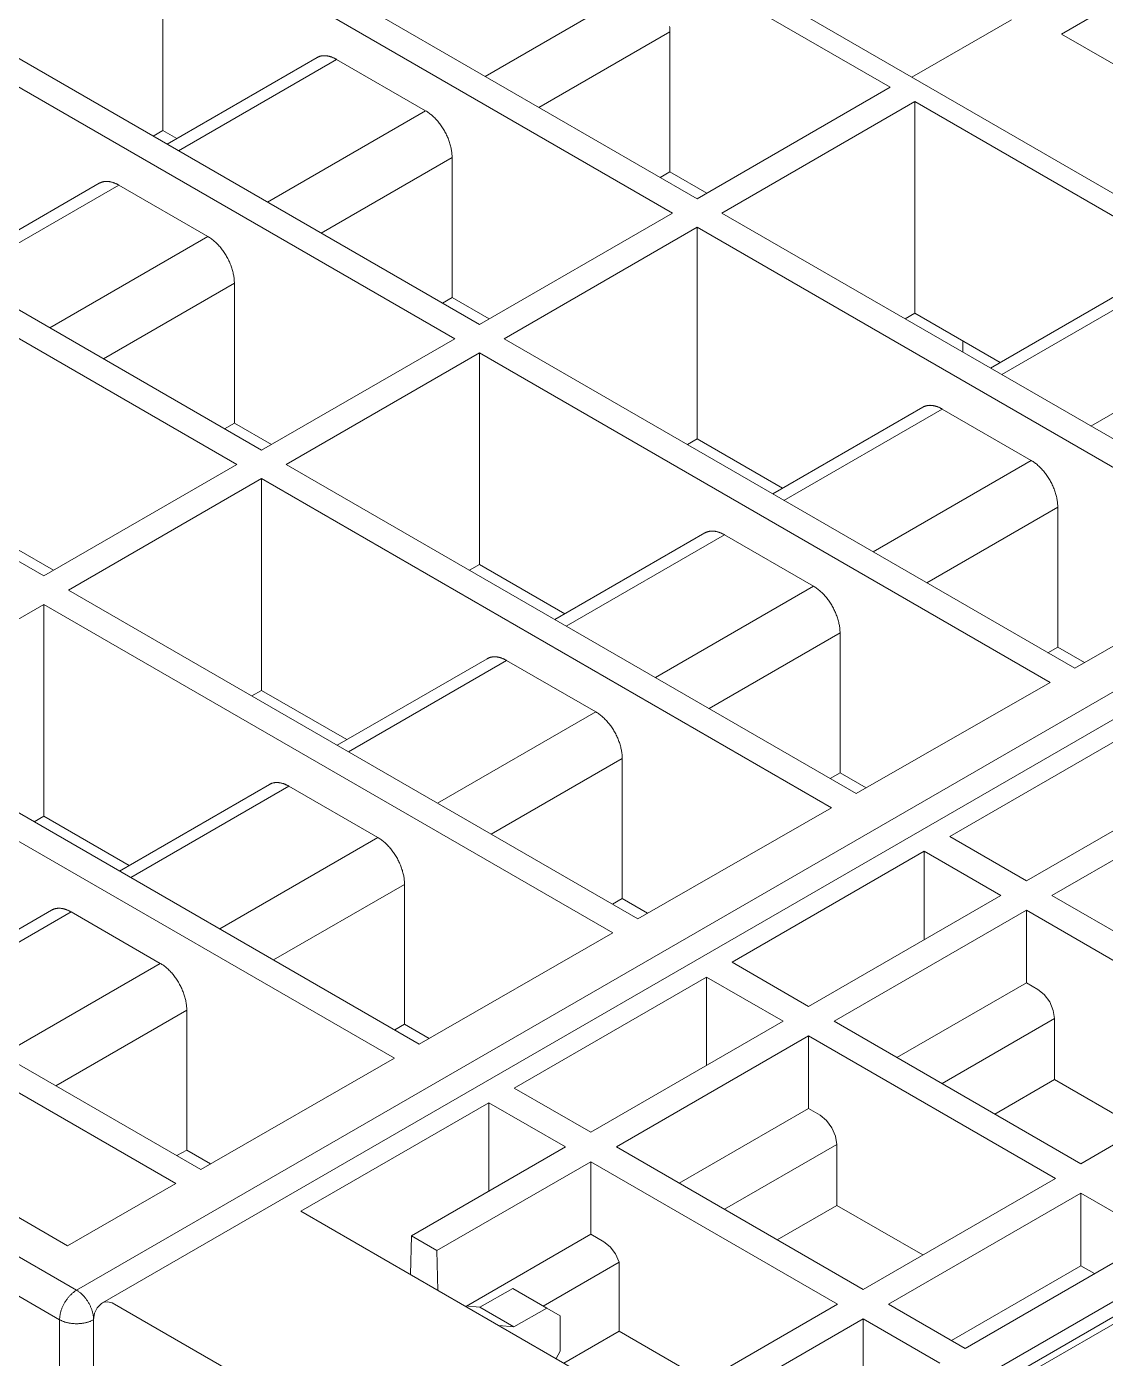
# Model space of a CAD drawing. Header units: inches. Extents: x 67578 to 72421, y -34894 to -31675.
# Drawn here: x 69239.09 to 69274.76, y -33290.14 to -33246.11 of the extents above; entities that cross this region are included whole.
import ezdxf

# ---------------------------------------------------------------- set-up
doc = ezdxf.new("R2010")
doc.units = ezdxf.units.IN
doc.header["$MEASUREMENT"] = 0

# ---------------------------------------------------------------- blocks, each defined once
blk = doc.blocks.new('ET200S')
at = {"lineweight": 0}
for p, q in [((95.592, 55.16), (11.446, 103.741)), ((71.4, 68.657), (81.989, 62.544)), ((67.387, 66.341), (77.976, 60.227)), ((66.874, 61.646), (66.874, 66.045)), ((66.874, 66.045), (77.463, 59.931)), ((73.572, 62.77), (76.859, 64.668)), ((86.965, 64.468), (85.551, 63.651)), ((82.44, 62.753), (84.509, 63.948)), ((62.862, 63.728), (73.451, 57.615)), ((74.689, 62.125), (77.41, 63.697)), ((77.41, 60.788), (77.41, 63.697)), ((65.08, 37.544), (110.119, 63.547)), ((88.945, 61.692), (85.551, 63.651)), ((66.961, 61.361), (70.078, 63.161)), ((67.195, 61.226), (70.482, 63.124)), ((72.334, 62.055), (70.482, 63.124)), ((63.189, 62.947), (72.938, 57.319)), ((77.976, 60.227), (81.989, 62.544)), ((69.047, 60.157), (72.334, 62.055)), ((78.489, 59.931), (82.502, 62.248)), ((82.502, 57.849), (82.502, 62.248)), ((82.502, 62.248), (94.393, 55.383)), ((66.671, 61.528), (66.874, 61.646)), ((66.874, 61.646), (67.164, 61.479)), ((70.163, 59.513), (72.885, 61.084)), ((72.885, 58.176), (72.885, 61.084)), ((77.207, 60.671), (77.41, 60.788)), ((77.41, 60.788), (78.179, 60.345)), ((68.925, 55.002), (59.395, 60.504)), ((62.435, 58.749), (65.552, 60.548)), ((62.669, 58.613), (65.957, 60.511)), ((67.808, 59.442), (65.957, 60.511)), ((58.91, 60.192), (68.412, 54.706)), ((73.451, 57.615), (77.463, 59.931)), ((90.366, 53.074), (78.489, 59.931)), ((73.963, 57.319), (77.976, 59.635)), ((77.976, 55.236), (77.976, 59.635)), ((77.976, 59.635), (89.851, 52.779)), ((64.521, 57.544), (67.808, 59.442)), ((65.638, 56.9), (68.359, 58.471)), ((68.359, 55.563), (68.359, 58.471)), ((84.073, 56.708), (87.19, 58.507)), ((84.307, 56.572), (87.594, 58.47)), ((72.682, 58.058), (72.885, 58.176)), ((72.885, 58.176), (73.654, 57.732)), ((82.298, 57.732), (82.502, 57.849)), ((82.502, 57.849), (84.276, 56.825)), ((64.4, 52.389), (55.116, 57.749)), ((68.925, 55.002), (72.938, 57.319)), ((85.824, 50.471), (73.963, 57.319)), ((86.159, 55.503), (89.446, 57.401)), ((69.438, 54.706), (73.451, 57.023)), ((73.451, 52.624), (73.451, 57.023)), ((73.451, 57.023), (85.31, 50.176)), ((83.5, 57.038), (83.5, 57.273)), ((79.547, 54.095), (82.664, 55.894)), ((79.781, 53.959), (83.069, 55.857)), ((84.92, 54.788), (83.069, 55.857)), ((68.156, 55.446), (68.359, 55.563)), ((68.359, 55.563), (69.128, 55.119)), ((77.773, 55.119), (77.976, 55.236)), ((77.976, 55.236), (79.75, 54.212)), ((64.4, 52.389), (68.412, 54.706)), ((81.283, 47.867), (69.438, 54.706)), ((81.633, 52.89), (84.92, 54.788)), ((64.912, 52.093), (68.925, 54.41)), ((68.925, 50.011), (68.925, 54.41)), ((68.925, 54.41), (80.769, 47.572)), ((82.75, 52.246), (85.471, 53.817)), ((85.471, 50.909), (85.471, 53.817)), ((75.022, 51.482), (78.139, 53.282)), ((75.256, 51.347), (78.543, 53.245)), ((80.395, 52.175), (78.543, 53.245)), ((63.834, 52.95), (64.603, 52.506)), ((73.247, 52.506), (73.451, 52.624)), ((73.451, 52.624), (75.225, 51.599)), ((89.851, 52.779), (85.824, 50.471)), ((76.742, 45.263), (64.912, 52.093)), ((77.108, 50.278), (80.395, 52.175)), ((60.387, 49.48), (64.4, 51.797)), ((64.4, 47.398), (64.4, 51.797)), ((64.4, 51.797), (76.227, 44.968)), ((78.224, 49.633), (80.946, 51.205)), ((80.946, 48.296), (80.946, 51.205)), ((70.496, 48.869), (73.613, 50.669)), ((85.268, 50.792), (85.471, 50.909)), ((85.471, 50.909), (86.028, 50.588)), ((65.08, 37.544), (42.788, 50.415)), ((70.731, 48.734), (74.018, 50.632)), ((75.869, 49.563), (74.018, 50.632)), ((85.31, 50.176), (81.283, 47.867)), ((68.722, 49.894), (68.925, 50.011)), ((68.925, 50.011), (70.699, 48.987)), ((64.727, 36.932), (42.434, 49.802)), ((65.619, 37.28), (87.186, 49.731)), ((72.582, 47.665), (75.869, 49.563)), ((72.201, 42.66), (60.387, 49.48)), ((87.224, 49.278), (83.228, 46.971)), ((59.874, 49.184), (71.686, 42.365)), ((73.699, 47.02), (76.421, 48.592)), ((76.421, 45.684), (76.421, 48.592)), ((80.743, 48.179), (80.946, 48.296)), ((80.946, 48.296), (81.487, 47.984)), ((65.971, 46.256), (69.088, 48.056)), ((66.205, 46.121), (69.492, 48.019)), ((71.344, 46.95), (69.492, 48.019)), ((84.82, 46.052), (87.519, 47.611)), ((64.197, 47.281), (64.4, 47.398)), ((64.4, 47.398), (66.174, 46.374)), ((80.769, 47.572), (76.742, 45.263)), ((67.659, 40.056), (55.861, 46.867)), ((68.057, 45.052), (71.344, 46.95)), ((84.82, 46.052), (83.228, 46.971)), ((87.519, 46.999), (85.349, 45.747)), ((55.348, 46.571), (67.145, 39.761)), ((82.698, 46.666), (78.702, 44.359)), ((82.698, 46.666), (82.698, 44.827)), ((82.698, 46.666), (84.29, 45.747)), ((69.173, 44.408), (71.895, 45.979)), ((71.895, 43.071), (71.895, 45.979)), ((76.217, 45.566), (76.421, 45.684)), ((76.421, 45.684), (76.946, 45.38)), ((80.294, 43.439), (84.29, 45.747)), ((90.477, 42.786), (85.349, 45.747)), ((61.445, 43.644), (64.562, 45.443)), ((61.68, 43.508), (64.967, 45.406)), ((66.819, 44.337), (64.967, 45.406)), ((84.82, 45.441), (80.824, 43.134)), ((84.82, 45.441), (84.82, 43.933)), ((84.82, 45.441), (89.947, 42.481)), ((64.892, 38.469), (53.104, 45.275)), ((76.227, 44.968), (72.201, 42.66)), ((63.531, 42.439), (66.819, 44.337)), ((80.294, 43.439), (78.702, 44.359)), ((78.173, 44.053), (74.177, 41.746)), ((78.173, 44.053), (78.173, 42.215)), ((78.173, 44.053), (79.765, 43.134)), ((76.291, 31.345), (97.858, 43.796)), ((84.82, 43.933), (82.13, 42.38)), ((85.06, 43.794), (84.82, 43.933)), ((85.06, 43.794), (85.192, 43.687)), ((85.192, 43.687), (85.304, 43.535)), ((85.304, 43.535), (85.378, 43.36)), ((64.648, 41.795), (67.37, 43.366)), ((67.37, 40.458), (67.37, 43.366)), ((76.122, 30.927), (97.689, 43.379)), ((85.404, 43.188), (83.067, 41.838)), ((85.378, 43.36), (85.404, 43.188)), ((85.404, 43.188), (85.404, 41.92)), ((71.692, 42.953), (71.895, 43.071)), ((71.895, 43.071), (72.405, 42.777)), ((75.769, 40.827), (79.765, 43.134)), ((85.951, 40.174), (80.824, 43.134)), ((80.294, 42.828), (76.298, 40.521)), ((80.294, 42.828), (80.294, 41.32)), ((80.294, 42.828), (85.422, 39.868)), ((71.686, 42.365), (67.659, 40.056)), ((85.951, 40.174), (89.947, 42.481)), ((84.165, 41.205), (85.404, 41.92)), ((87.19, 40.889), (85.404, 41.92)), ((75.769, 40.827), (74.177, 41.746)), ((73.648, 41.44), (69.74, 39.184)), ((73.648, 41.44), (73.648, 39.602)), ((73.648, 41.44), (75.239, 40.521)), ((80.294, 41.32), (77.604, 39.767)), ((80.534, 41.182), (80.294, 41.32)), ((80.534, 41.182), (80.667, 41.074)), ((80.667, 41.074), (80.778, 40.922)), ((80.778, 40.922), (80.852, 40.747)), ((80.852, 40.747), (80.879, 40.575)), ((67.166, 40.341), (67.37, 40.458)), ((67.37, 40.458), (67.863, 40.173)), ((72.039, 38.674), (75.239, 40.521)), ((81.426, 37.561), (76.298, 40.521)), ((80.879, 40.575), (78.542, 39.226)), ((80.879, 40.575), (80.879, 39.307)), ((75.769, 40.215), (72.569, 38.368)), ((75.769, 40.215), (75.769, 38.707)), ((75.769, 40.215), (80.896, 37.255)), ((81.426, 37.561), (85.422, 39.868)), ((67.145, 39.761), (64.892, 38.469)), ((79.64, 38.592), (80.879, 39.307)), ((82.664, 38.276), (80.879, 39.307)), ((85.951, 39.562), (81.955, 37.255)), ((85.951, 39.562), (85.951, 38.054)), ((85.951, 39.562), (87.543, 38.643)), ((79.11, 33.775), (69.74, 39.184)), ((72.021, 37.868), (72.039, 38.674)), ((72.569, 38.368), (72.039, 38.674)), ((75.769, 38.707), (73.182, 37.214)), ((76.037, 38.553), (75.769, 38.707)), ((76.037, 38.553), (76.168, 38.447)), ((83.547, 36.336), (87.543, 38.643)), ((72.569, 38.368), (72.587, 37.541)), ((76.168, 38.447), (76.278, 38.297)), ((76.278, 38.297), (76.353, 38.124)), ((76.353, 38.124), (74.778, 37.215)), ((76.353, 38.124), (76.353, 36.694)), ((85.951, 38.054), (83.261, 36.501)), ((88.845, 38.118), (84.849, 35.811)), ((86.237, 37.889), (85.951, 38.054)), ((74.143, 37.582), (73.462, 37.189)), ((74.143, 37.582), (74.85, 37.173)), ((65.449, 37.066), (65.506, 37.178)), ((65.506, 37.178), (65.599, 37.268)), ((65.599, 37.268), (65.62, 37.28)), ((65.653, 37.295), (65.62, 37.28)), ((65.726, 37.303), (65.653, 37.295)), ((65.822, 37.282), (65.726, 37.303)), ((75.769, 31.54), (65.822, 37.282)), ((73.462, 37.189), (73.148, 37.217)), ((73.462, 37.189), (74.169, 36.781)), ((74.85, 37.173), (74.169, 36.781)), ((74.85, 37.173), (75.132, 37.01)), ((77.696, 35.408), (80.896, 37.255)), ((83.547, 36.336), (81.955, 37.255)), ((64.727, -33.379), (64.727, 36.932)), ((65.428, 36.929), (65.449, 37.066)), ((65.428, 36.929), (65.428, -28.555)), ((65.434, -33.379), (65.434, 36.932)), ((75.132, 36.275), (75.132, 37.01)), ((81.426, 36.95), (78.226, 35.102)), ((81.426, 36.95), (81.426, 35.441)), ((81.426, 36.95), (83.018, 36.03)), ((74.169, 36.781), (73.855, 36.809)), ((75.203, 36.03), (76.353, 36.694)), ((78.139, 35.663), (76.353, 36.694)), ((75.132, 36.275), (75.044, 36.122))]:
    blk.add_line(p, q, dxfattribs=at)
for points in [[(77.403, 63.807), (77.406, 63.785), (77.408, 63.763), (77.409, 63.741), (77.41, 63.719), (77.41, 63.697)], [(70.078, 63.161), (70.084, 63.164), (70.091, 63.168), (70.097, 63.171), (70.104, 63.174), (70.11, 63.177), (70.117, 63.18), (70.124, 63.182), (70.131, 63.185), (70.138, 63.187), (70.145, 63.189), (70.152, 63.191), (70.159, 63.193), (70.166, 63.194), (70.174, 63.196), (70.181, 63.197), (70.189, 63.198), (70.196, 63.199), (70.204, 63.199), (70.211, 63.2), (70.219, 63.2), (70.227, 63.2), (70.234, 63.2), (70.242, 63.2), (70.249, 63.2), (70.257, 63.199), (70.264, 63.199), (70.272, 63.198), (70.28, 63.197), (70.287, 63.196), (70.295, 63.195), (70.302, 63.193), (70.309, 63.192), (70.319, 63.19), (70.329, 63.188), (70.338, 63.185), (70.348, 63.183), (70.357, 63.18), (70.366, 63.177), (70.376, 63.174), (70.385, 63.17), (70.394, 63.167), (70.403, 63.163), (70.412, 63.159), (70.421, 63.155), (70.43, 63.151), (70.439, 63.147), (70.448, 63.143), (70.456, 63.138), (70.465, 63.134), (70.474, 63.129), (70.482, 63.124)], [(72.334, 62.055), (72.352, 62.044), (72.371, 62.032), (72.388, 62.02), (72.406, 62.008), (72.423, 61.995), (72.44, 61.981), (72.457, 61.968), (72.473, 61.954), (72.489, 61.939), (72.505, 61.924), (72.522, 61.908), (72.539, 61.891), (72.555, 61.873), (72.571, 61.856), (72.586, 61.838), (72.602, 61.819), (72.616, 61.801), (72.631, 61.782), (72.645, 61.763), (72.659, 61.743), (72.673, 61.723), (72.686, 61.702), (72.699, 61.682), (72.712, 61.661), (72.724, 61.639), (72.736, 61.618), (72.748, 61.596), (72.759, 61.574), (72.77, 61.552), (72.78, 61.529), (72.79, 61.507), (72.799, 61.485), (72.808, 61.463), (72.817, 61.44), (72.825, 61.418), (72.832, 61.395), (72.839, 61.372), (72.846, 61.349), (72.852, 61.326), (72.858, 61.302), (72.863, 61.281), (72.867, 61.259), (72.871, 61.237), (72.875, 61.216), (72.878, 61.194), (72.88, 61.172), (72.882, 61.15), (72.884, 61.128), (72.885, 61.106), (72.885, 61.084)], [(65.552, 60.548), (65.559, 60.552), (65.565, 60.555), (65.572, 60.558), (65.578, 60.561), (65.585, 60.564), (65.592, 60.567), (65.599, 60.569), (65.605, 60.572), (65.612, 60.574), (65.619, 60.576), (65.626, 60.578), (65.634, 60.58), (65.641, 60.581), (65.648, 60.583), (65.656, 60.584), (65.663, 60.585), (65.671, 60.586), (65.678, 60.586), (65.686, 60.587), (65.693, 60.587), (65.701, 60.587), (65.709, 60.587), (65.716, 60.587), (65.724, 60.587), (65.731, 60.586), (65.739, 60.586), (65.746, 60.585), (65.754, 60.584), (65.762, 60.583), (65.769, 60.582), (65.777, 60.581), (65.784, 60.579), (65.794, 60.577), (65.803, 60.575), (65.813, 60.572), (65.822, 60.57), (65.832, 60.567), (65.841, 60.564), (65.85, 60.561), (65.859, 60.557), (65.869, 60.554), (65.878, 60.55), (65.887, 60.547), (65.896, 60.543), (65.905, 60.538), (65.913, 60.534), (65.922, 60.53), (65.931, 60.525), (65.94, 60.521), (65.948, 60.516), (65.957, 60.511)], [(67.808, 59.442), (67.827, 59.431), (67.845, 59.42), (67.863, 59.408), (67.881, 59.395), (67.898, 59.382), (67.915, 59.369), (67.931, 59.355), (67.948, 59.341), (67.964, 59.326), (67.98, 59.312), (67.997, 59.295), (68.013, 59.278), (68.029, 59.261), (68.045, 59.243), (68.061, 59.225), (68.076, 59.207), (68.091, 59.188), (68.105, 59.169), (68.12, 59.15), (68.133, 59.131), (68.147, 59.11), (68.161, 59.09), (68.174, 59.069), (68.187, 59.048), (68.199, 59.026), (68.211, 59.005), (68.222, 58.983), (68.234, 58.961), (68.244, 58.939), (68.255, 58.917), (68.265, 58.895), (68.274, 58.872), (68.283, 58.85), (68.291, 58.828), (68.299, 58.805), (68.307, 58.782), (68.314, 58.759), (68.321, 58.736), (68.327, 58.713), (68.333, 58.69), (68.337, 58.668), (68.342, 58.646), (68.346, 58.625), (68.349, 58.603), (68.352, 58.581), (68.355, 58.559), (68.357, 58.537), (68.358, 58.515), (68.359, 58.493), (68.359, 58.471)], [(82.664, 55.894), (82.671, 55.898), (82.677, 55.901), (82.684, 55.904), (82.69, 55.907), (82.697, 55.91), (82.704, 55.913), (82.711, 55.916), (82.717, 55.918), (82.724, 55.92), (82.731, 55.922), (82.738, 55.924), (82.746, 55.926), (82.753, 55.927), (82.76, 55.929), (82.768, 55.93), (82.775, 55.931), (82.783, 55.932), (82.79, 55.933), (82.798, 55.933), (82.806, 55.933), (82.813, 55.934), (82.821, 55.933), (82.828, 55.933), (82.836, 55.933), (82.843, 55.933), (82.851, 55.932), (82.859, 55.931), (82.866, 55.93), (82.874, 55.929), (82.881, 55.928), (82.889, 55.927), (82.896, 55.925), (82.906, 55.923), (82.915, 55.921), (82.925, 55.919), (82.934, 55.916), (82.944, 55.913), (82.953, 55.91), (82.962, 55.907), (82.971, 55.904), (82.981, 55.9), (82.99, 55.896), (82.999, 55.893), (83.008, 55.889), (83.017, 55.885), (83.025, 55.88), (83.034, 55.876), (83.043, 55.871), (83.052, 55.867), (83.06, 55.862), (83.069, 55.857)], [(84.92, 54.788), (84.939, 54.777), (84.957, 54.766), (84.975, 54.754), (84.993, 54.741), (85.01, 54.728), (85.027, 54.715), (85.043, 54.701), (85.06, 54.687), (85.076, 54.672), (85.092, 54.658), (85.109, 54.641), (85.125, 54.624), (85.142, 54.607), (85.157, 54.589), (85.173, 54.571), (85.188, 54.553), (85.203, 54.534), (85.217, 54.515), (85.232, 54.496), (85.245, 54.477), (85.259, 54.456), (85.273, 54.436), (85.286, 54.415), (85.299, 54.394), (85.311, 54.372), (85.323, 54.351), (85.335, 54.329), (85.346, 54.307), (85.356, 54.285), (85.367, 54.263), (85.377, 54.241), (85.386, 54.219), (85.395, 54.196), (85.403, 54.174), (85.411, 54.151), (85.419, 54.128), (85.426, 54.105), (85.433, 54.082), (85.439, 54.059), (85.445, 54.036), (85.45, 54.014), (85.454, 53.992), (85.458, 53.971), (85.461, 53.949), (85.464, 53.927), (85.467, 53.905), (85.469, 53.883), (85.47, 53.861), (85.471, 53.839), (85.471, 53.817)], [(78.139, 53.281), (78.145, 53.285), (78.152, 53.288), (78.158, 53.291), (78.165, 53.295), (78.172, 53.297), (78.178, 53.3), (78.185, 53.303), (78.192, 53.305), (78.199, 53.307), (78.206, 53.31), (78.213, 53.311), (78.22, 53.313), (78.228, 53.315), (78.235, 53.316), (78.242, 53.317), (78.25, 53.318), (78.257, 53.319), (78.265, 53.32), (78.272, 53.32), (78.28, 53.321), (78.288, 53.321), (78.295, 53.321), (78.303, 53.321), (78.31, 53.32), (78.318, 53.32), (78.325, 53.319), (78.333, 53.318), (78.341, 53.317), (78.348, 53.316), (78.356, 53.315), (78.363, 53.314), (78.371, 53.312), (78.38, 53.31), (78.39, 53.308), (78.399, 53.306), (78.409, 53.303), (78.418, 53.3), (78.427, 53.297), (78.437, 53.294), (78.446, 53.291), (78.455, 53.287), (78.464, 53.284), (78.473, 53.28), (78.482, 53.276), (78.491, 53.272), (78.5, 53.268), (78.509, 53.263), (78.517, 53.259), (78.526, 53.254), (78.535, 53.249), (78.543, 53.245)], [(80.395, 52.175), (80.413, 52.164), (80.432, 52.153), (80.449, 52.141), (80.467, 52.128), (80.484, 52.115), (80.501, 52.102), (80.518, 52.088), (80.534, 52.074), (80.55, 52.06), (80.566, 52.045), (80.583, 52.028), (80.6, 52.011), (80.616, 51.994), (80.632, 51.976), (80.647, 51.958), (80.663, 51.94), (80.677, 51.921), (80.692, 51.902), (80.706, 51.883), (80.72, 51.864), (80.734, 51.844), (80.747, 51.823), (80.76, 51.802), (80.773, 51.781), (80.786, 51.76), (80.797, 51.738), (80.809, 51.716), (80.82, 51.694), (80.831, 51.672), (80.841, 51.65), (80.851, 51.628), (80.86, 51.606), (80.869, 51.583), (80.878, 51.561), (80.886, 51.538), (80.893, 51.516), (80.901, 51.493), (80.907, 51.469), (80.913, 51.446), (80.919, 51.423), (80.924, 51.401), (80.928, 51.38), (80.932, 51.358), (80.936, 51.336), (80.939, 51.314), (80.941, 51.292), (80.943, 51.27), (80.945, 51.249), (80.946, 51.227), (80.946, 51.205)], [(73.614, 50.669), (73.62, 50.672), (73.626, 50.675), (73.633, 50.679), (73.639, 50.682), (73.646, 50.685), (73.653, 50.687), (73.66, 50.69), (73.666, 50.692), (73.673, 50.695), (73.68, 50.697), (73.687, 50.699), (73.695, 50.7), (73.702, 50.702), (73.709, 50.703), (73.717, 50.705), (73.724, 50.706), (73.732, 50.706), (73.739, 50.707), (73.747, 50.708), (73.755, 50.708), (73.762, 50.708), (73.77, 50.708), (73.777, 50.708), (73.785, 50.707), (73.792, 50.707), (73.8, 50.706), (73.808, 50.706), (73.815, 50.705), (73.823, 50.704), (73.83, 50.702), (73.838, 50.701), (73.845, 50.7), (73.855, 50.698), (73.864, 50.695), (73.874, 50.693), (73.883, 50.69), (73.893, 50.688), (73.902, 50.685), (73.911, 50.681), (73.921, 50.678), (73.93, 50.675), (73.939, 50.671), (73.948, 50.667), (73.957, 50.663), (73.966, 50.659), (73.975, 50.655), (73.983, 50.65), (73.992, 50.646), (74.001, 50.641), (74.009, 50.637), (74.018, 50.632)], [(75.869, 49.563), (75.888, 49.552), (75.906, 49.54), (75.924, 49.528), (75.942, 49.516), (75.959, 49.503), (75.976, 49.489), (75.993, 49.476), (76.009, 49.461), (76.025, 49.447), (76.041, 49.432), (76.058, 49.415), (76.074, 49.398), (76.091, 49.381), (76.106, 49.363), (76.122, 49.345), (76.137, 49.327), (76.152, 49.309), (76.166, 49.29), (76.181, 49.271), (76.194, 49.251), (76.208, 49.231), (76.222, 49.21), (76.235, 49.189), (76.248, 49.168), (76.26, 49.147), (76.272, 49.125), (76.284, 49.104), (76.295, 49.082), (76.306, 49.059), (76.316, 49.037), (76.326, 49.015), (76.335, 48.993), (76.344, 48.971), (76.352, 48.948), (76.36, 48.926), (76.368, 48.903), (76.375, 48.88), (76.382, 48.857), (76.388, 48.833), (76.394, 48.81), (76.399, 48.789), (76.403, 48.767), (76.407, 48.745), (76.41, 48.723), (76.413, 48.702), (76.416, 48.68), (76.418, 48.658), (76.419, 48.636), (76.42, 48.614), (76.421, 48.592)], [(69.088, 48.056), (69.094, 48.059), (69.101, 48.063), (69.107, 48.066), (69.114, 48.069), (69.121, 48.072), (69.127, 48.075), (69.134, 48.077), (69.141, 48.08), (69.148, 48.082), (69.155, 48.084), (69.162, 48.086), (69.169, 48.088), (69.177, 48.089), (69.184, 48.091), (69.191, 48.092), (69.199, 48.093), (69.206, 48.094), (69.214, 48.094), (69.222, 48.095), (69.229, 48.095), (69.237, 48.095), (69.244, 48.095), (69.252, 48.095), (69.259, 48.095), (69.267, 48.094), (69.275, 48.094), (69.282, 48.093), (69.29, 48.092), (69.297, 48.091), (69.305, 48.09), (69.312, 48.088), (69.32, 48.087), (69.329, 48.085), (69.339, 48.083), (69.348, 48.08), (69.358, 48.078), (69.367, 48.075), (69.377, 48.072), (69.386, 48.069), (69.395, 48.065), (69.404, 48.062), (69.413, 48.058), (69.422, 48.054), (69.431, 48.05), (69.44, 48.046), (69.449, 48.042), (69.458, 48.038), (69.467, 48.033), (69.475, 48.029), (69.484, 48.024), (69.492, 48.019)], [(71.344, 46.95), (71.362, 46.939), (71.381, 46.927), (71.399, 46.915), (71.416, 46.903), (71.433, 46.89), (71.45, 46.876), (71.467, 46.863), (71.483, 46.849), (71.499, 46.834), (71.515, 46.819), (71.532, 46.803), (71.549, 46.786), (71.565, 46.768), (71.581, 46.751), (71.597, 46.733), (71.612, 46.714), (71.627, 46.696), (71.641, 46.677), (71.655, 46.658), (71.669, 46.638), (71.683, 46.618), (71.696, 46.597), (71.709, 46.577), (71.722, 46.556), (71.735, 46.534), (71.747, 46.513), (71.758, 46.491), (71.769, 46.469), (71.78, 46.447), (71.79, 46.424), (71.8, 46.402), (71.809, 46.38), (71.818, 46.358), (71.827, 46.335), (71.835, 46.313), (71.842, 46.29), (71.85, 46.267), (71.856, 46.244), (71.863, 46.221), (71.868, 46.197), (71.873, 46.176), (71.878, 46.154), (71.881, 46.132), (71.885, 46.111), (71.888, 46.089), (71.89, 46.067), (71.892, 46.045), (71.894, 46.023), (71.895, 46.001), (71.895, 45.979)], [(64.563, 45.443), (64.569, 45.447), (64.575, 45.45), (64.582, 45.453), (64.588, 45.456), (64.595, 45.459), (64.602, 45.462), (64.609, 45.465), (64.616, 45.467), (64.622, 45.469), (64.629, 45.471), (64.636, 45.473), (64.644, 45.475), (64.651, 45.476), (64.659, 45.478), (64.666, 45.479), (64.674, 45.48), (64.681, 45.481), (64.689, 45.482), (64.696, 45.482), (64.704, 45.482), (64.711, 45.482), (64.719, 45.482), (64.726, 45.482), (64.734, 45.482), (64.742, 45.481), (64.749, 45.481), (64.757, 45.48), (64.764, 45.479), (64.772, 45.478), (64.779, 45.477), (64.787, 45.476), (64.794, 45.474), (64.804, 45.472), (64.813, 45.47), (64.823, 45.467), (64.832, 45.465), (64.842, 45.462), (64.851, 45.459), (64.86, 45.456), (64.87, 45.452), (64.879, 45.449), (64.888, 45.445), (64.897, 45.442), (64.906, 45.438), (64.915, 45.433), (64.924, 45.429), (64.932, 45.425), (64.941, 45.42), (64.95, 45.416), (64.958, 45.411), (64.967, 45.406)], [(66.819, 44.337), (66.837, 44.326), (66.855, 44.315), (66.873, 44.303), (66.891, 44.29), (66.908, 44.277), (66.925, 44.264), (66.942, 44.25), (66.958, 44.236), (66.974, 44.221), (66.99, 44.207), (67.007, 44.19), (67.023, 44.173), (67.04, 44.156), (67.056, 44.138), (67.071, 44.12), (67.086, 44.102), (67.101, 44.083), (67.116, 44.064), (67.13, 44.045), (67.143, 44.026), (67.157, 44.005), (67.171, 43.985), (67.184, 43.964), (67.197, 43.943), (67.209, 43.921), (67.221, 43.9), (67.233, 43.878), (67.244, 43.856), (67.255, 43.834), (67.265, 43.812), (67.275, 43.79), (67.284, 43.767), (67.293, 43.745), (67.301, 43.723), (67.309, 43.7), (67.317, 43.677), (67.324, 43.654), (67.331, 43.631), (67.337, 43.608), (67.343, 43.585), (67.348, 43.563), (67.352, 43.541), (67.356, 43.52), (67.36, 43.498), (67.363, 43.476), (67.365, 43.454), (67.367, 43.432), (67.368, 43.41), (67.369, 43.388), (67.37, 43.366)], [(64.727, 36.932), (64.727, 36.946), (64.728, 36.959), (64.729, 36.973), (64.73, 36.987), (64.731, 37), (64.733, 37.014), (64.736, 37.028), (64.738, 37.041), (64.741, 37.055), (64.744, 37.068), (64.748, 37.083), (64.752, 37.097), (64.756, 37.112), (64.761, 37.126), (64.766, 37.141), (64.771, 37.155), (64.776, 37.169), (64.782, 37.183), (64.788, 37.197), (64.794, 37.211), (64.801, 37.225), (64.808, 37.239), (64.815, 37.253), (64.823, 37.267), (64.83, 37.28), (64.838, 37.294), (64.847, 37.307), (64.855, 37.32), (64.864, 37.333), (64.873, 37.346), (64.881, 37.359), (64.891, 37.371), (64.9, 37.383), (64.909, 37.395), (64.919, 37.406), (64.929, 37.418), (64.939, 37.429), (64.95, 37.44), (64.96, 37.451), (64.971, 37.461), (64.981, 37.471), (64.991, 37.48), (65.002, 37.489), (65.013, 37.498), (65.023, 37.506), (65.034, 37.514), (65.046, 37.522), (65.057, 37.53), (65.069, 37.537), (65.08, 37.544)], [(65.08, 37.544), (65.092, 37.537), (65.104, 37.53), (65.115, 37.522), (65.126, 37.515), (65.137, 37.506), (65.148, 37.498), (65.158, 37.489), (65.168, 37.481), (65.179, 37.472), (65.189, 37.462), (65.199, 37.452), (65.21, 37.441), (65.221, 37.43), (65.231, 37.419), (65.241, 37.407), (65.251, 37.396), (65.26, 37.384), (65.269, 37.372), (65.279, 37.36), (65.287, 37.347), (65.296, 37.335), (65.305, 37.321), (65.314, 37.308), (65.322, 37.295), (65.33, 37.281), (65.338, 37.268), (65.345, 37.254), (65.352, 37.24), (65.359, 37.226), (65.366, 37.212), (65.372, 37.198), (65.378, 37.184), (65.384, 37.17), (65.39, 37.156), (65.395, 37.141), (65.4, 37.127), (65.404, 37.113), (65.409, 37.098), (65.413, 37.083), (65.417, 37.069), (65.42, 37.055), (65.423, 37.042), (65.425, 37.028), (65.427, 37.014), (65.429, 37.001), (65.431, 36.987), (65.432, 36.973), (65.433, 36.959), (65.434, 36.946), (65.434, 36.932)], [(65.434, 36.932), (65.422, 36.925), (65.41, 36.919), (65.397, 36.913), (65.385, 36.907), (65.372, 36.902), (65.359, 36.896), (65.346, 36.892), (65.333, 36.887), (65.32, 36.883), (65.307, 36.879), (65.292, 36.875), (65.278, 36.871), (65.263, 36.867), (65.248, 36.864), (65.233, 36.861), (65.218, 36.858), (65.203, 36.856), (65.188, 36.854), (65.173, 36.852), (65.158, 36.851), (65.142, 36.85), (65.126, 36.849), (65.111, 36.848), (65.095, 36.847), (65.079, 36.847), (65.064, 36.847), (65.048, 36.848), (65.032, 36.849), (65.016, 36.85), (65.001, 36.851), (64.986, 36.853), (64.971, 36.854), (64.956, 36.856), (64.941, 36.859), (64.926, 36.861), (64.911, 36.864), (64.896, 36.868), (64.881, 36.871), (64.867, 36.875), (64.852, 36.879), (64.839, 36.883), (64.826, 36.888), (64.813, 36.892), (64.8, 36.897), (64.788, 36.902), (64.775, 36.907), (64.763, 36.913), (64.751, 36.919), (64.739, 36.925), (64.727, 36.932)]]:
    blk.add_lwpolyline(points, dxfattribs=at)

msp = doc.modelspace()

# ---------------------------------------------------------------- block references
at = {"xscale": 1.59100124616462, "yscale": 1.59100124616462, "zscale": 1.59100124616462}
msp.add_blockref('ET200S', (69137.204, -33347.624), dxfattribs=at)

doc.saveas('drawing.dxf')
